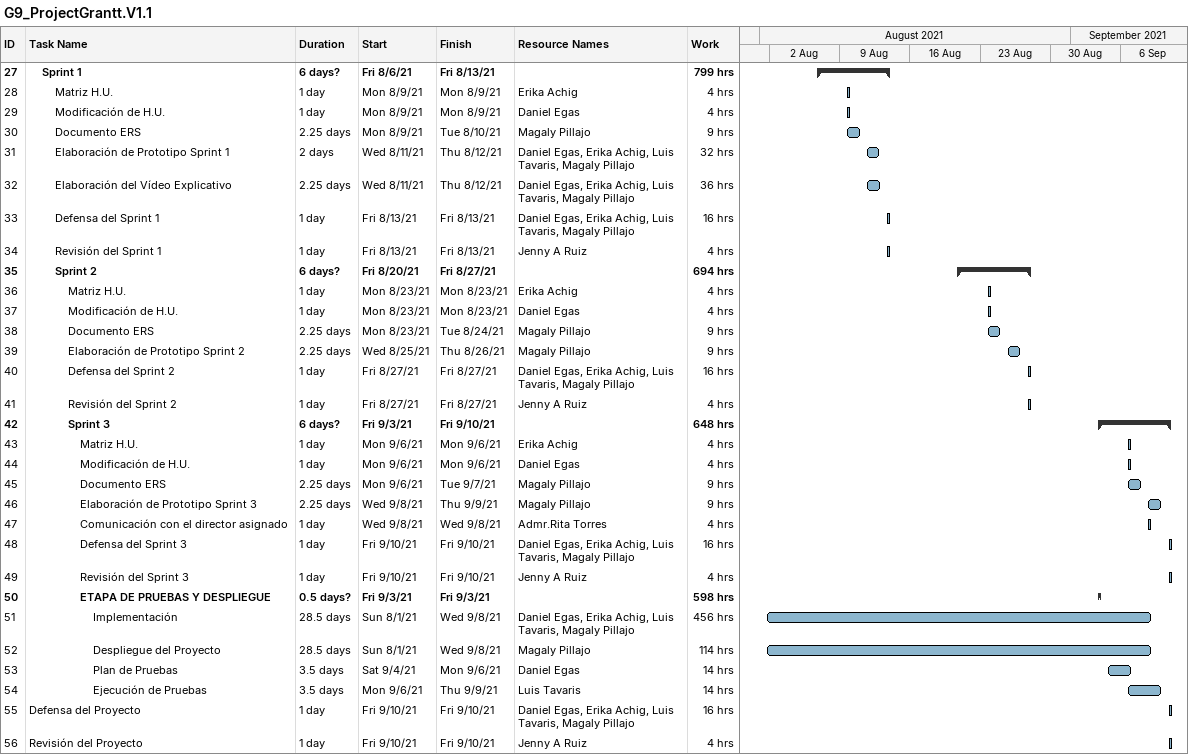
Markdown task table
G9_ProjectGrantt.V1.1

| ID | Level | Task | Duration | Start | Finish | Resources | Work (h) |
|---|---|---|---|---|---|---|---|
| 27 | 2 | **Sprint 1** | 6d? | 2021-08-06 | 2021-08-13 |  | 799 |
| 28 | 3 | Matriz H.U. | 1d | 2021-08-09 | 2021-08-09 | Erika Achig | 4 |
| 29 | 3 | Modificación de H.U. | 1d | 2021-08-09 | 2021-08-09 | Daniel Egas | 4 |
| 30 | 3 | Documento ERS | 2.25d | 2021-08-09 | 2021-08-10 | Magaly Pillajo | 9 |
| 31 | 3 | Elaboración de Prototipo Sprint 1 | 2d | 2021-08-11 | 2021-08-12 | Daniel Egas, Erika Achig, Luis Tavaris, Magaly Pillajo | 32 |
| 32 | 3 | Elaboración del Vídeo Explicativo | 2.25d | 2021-08-11 | 2021-08-12 | Daniel Egas, Erika Achig, Luis Tavaris, Magaly Pillajo | 36 |
| 33 | 3 | Defensa del Sprint 1 | 1d | 2021-08-13 | 2021-08-13 | Daniel Egas, Erika Achig, Luis Tavaris, Magaly Pillajo | 16 |
| 34 | 3 | Revisión del Sprint 1 | 1d | 2021-08-13 | 2021-08-13 | Jenny A Ruiz | 4 |
| 35 | 3 | **Sprint 2** | 6d? | 2021-08-20 | 2021-08-27 |  | 694 |
| 36 | 4 | Matriz H.U. | 1d | 2021-08-23 | 2021-08-23 | Erika Achig | 4 |
| 37 | 4 | Modificación de H.U. | 1d | 2021-08-23 | 2021-08-23 | Daniel Egas | 4 |
| 38 | 4 | Documento ERS | 2.25d | 2021-08-23 | 2021-08-24 | Magaly Pillajo | 9 |
| 39 | 4 | Elaboración de Prototipo Sprint 2 | 2.25d | 2021-08-25 | 2021-08-26 | Magaly Pillajo | 9 |
| 40 | 4 | Defensa del Sprint 2 | 1d | 2021-08-27 | 2021-08-27 | Daniel Egas, Erika Achig, Luis Tavaris, Magaly Pillajo | 16 |
| 41 | 4 | Revisión del Sprint 2 | 1d | 2021-08-27 | 2021-08-27 | Jenny A Ruiz | 4 |
| 42 | 4 | **Sprint 3** | 6d? | 2021-09-03 | 2021-09-10 |  | 648 |
| 43 | 5 | Matriz H.U. | 1d | 2021-09-06 | 2021-09-06 | Erika Achig | 4 |
| 44 | 5 | Modificación de H.U. | 1d | 2021-09-06 | 2021-09-06 | Daniel Egas | 4 |
| 45 | 5 | Documento ERS | 2.25d | 2021-09-06 | 2021-09-07 | Magaly Pillajo | 9 |
| 46 | 5 | Elaboración de Prototipo Sprint 3 | 2.25d | 2021-09-08 | 2021-09-09 | Magaly Pillajo | 9 |
| 47 | 5 | Comunicación con el director asignado | 1d | 2021-09-08 | 2021-09-08 | Admr.Rita Torres | 4 |
| 48 | 5 | Defensa del Sprint 3 | 1d | 2021-09-10 | 2021-09-10 | Daniel Egas, Erika Achig, Luis Tavaris, Magaly Pillajo | 16 |
| 49 | 5 | Revisión del Sprint 3 | 1d | 2021-09-10 | 2021-09-10 | Jenny A Ruiz | 4 |
| 50 | 5 | **ETAPA DE PRUEBAS Y DESPLIEGUE** | 0.5d? | 2021-09-03 | 2021-09-03 |  | 598 |
| 51 | 6 | Implementación | 28.5d | 2021-08-01 | 2021-09-08 | Daniel Egas, Erika Achig, Luis Tavaris, Magaly Pillajo | 456 |
| 52 | 6 | Despliegue del Proyecto | 28.5d | 2021-08-01 | 2021-09-08 | Magaly Pillajo | 114 |
| 53 | 6 | Plan de Pruebas | 3.5d | 2021-09-04 | 2021-09-06 | Daniel Egas | 14 |
| 54 | 6 | Ejecución de Pruebas | 3.5d | 2021-09-06 | 2021-09-09 | Luis Tavaris | 14 |
| 55 | 1 | Defensa del Proyecto | 1d | 2021-09-10 | 2021-09-10 | Daniel Egas, Erika Achig, Luis Tavaris, Magaly Pillajo | 16 |
| 56 | 1 | Revisión del Proyecto | 1d | 2021-09-10 | 2021-09-10 | Jenny A Ruiz | 4 |
